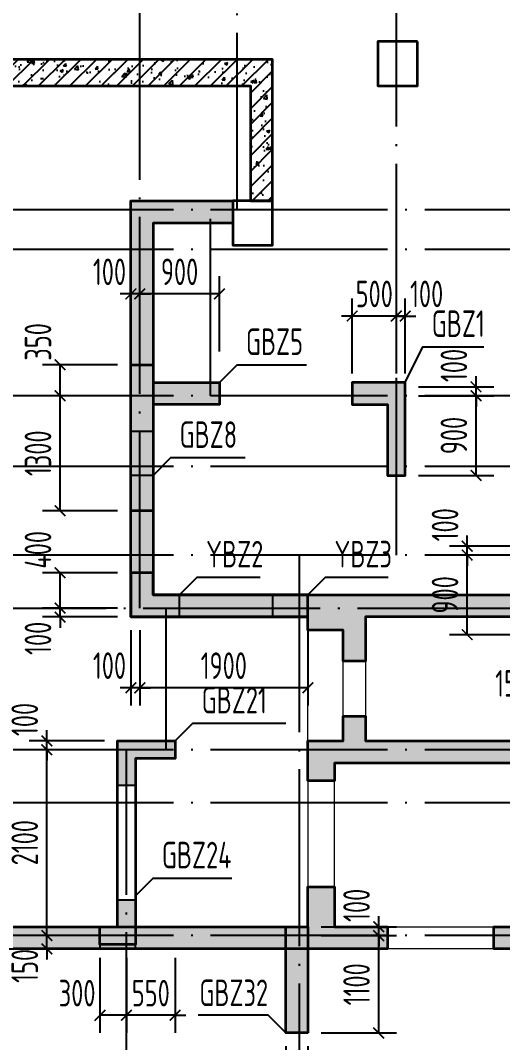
# Model space of a CAD drawing. Extents: x -655480 to 203344, y -294099 to 287156.
# Drawn here: x -296600 to -291152, y 207212 to 218760 of the extents above; entities that cross this region are included whole.
import ezdxf
from ezdxf.enums import TextEntityAlignment as Align

# ---------------------------------------------------------------- set-up
doc = ezdxf.new("R2010")
doc.units = 0
doc.header["$LTSCALE"] = 1000
doc.linetypes.add('DOTE', pattern=[2.42, 2, -0.2, 0.02, -0.2])
doc.layers.get('0').update_dxf_attribs({"linetype": 'CONTINUOUS'})
doc.layers.get('DEFPOINTS').update_dxf_attribs({"linetype": 'CONTINUOUS'})
for name, color, linetype in [('A-DOTE', 10, 'DOTE'), ('COLU_DE_TEXT', 7, 'CONTINUOUS'), ('LABEL', 1, 'CONTINUOUS'), ('S-Q墙填充', 252, 'CONTINUOUS'), ('S-Q墙实线', 6, 'CONTINUOUS'), ('S-Q墙标注', 3, 'CONTINUOUS'), ('S-X详图填充', 252, 'CONTINUOUS'), ('S-X详图实线', 4, 'CONTINUOUS'), ('S-Z柱编号', 6, 'CONTINUOUS')]:
    doc.layers.add(name, color=color, linetype=linetype)
doc.layers.add('WINDOW', color=144, linetype='CONTINUOUS', lineweight=15)
doc.layers.add('底图$0$砼柱', color=2, linetype='CONTINUOUS', lineweight=35)
doc.styles.add('TSSD_REIN', font='tssdeng.shx', dxfattribs={"width": 0.7, "height": 300, "bigfont": 'tssdchn.shx'})
doc.styles.add('结构文字', font='zstxt.shx', dxfattribs={"width": 0.7, "bigfont": 'zshz.shx'})
doc.dimstyles.new('STRUCK', dxfattribs={"dimtxt": 400, "dimasz": 121, "dimexe": 200, "dimexo": 150, "dimgap": 115, "dimtad": 1, "dimdec": 0, "dimdsep": 46, "dimtxsty": '结构文字', "dimblk": 'ARCHTICK', "dimcen": 400, "dimclrd": 3, "dimclre": 3, "dimclrt": 7, "dimadec": 0, "dimazin": 0, "dimtfac": 1, "dimtdec": 0, "dimtix": 1, "dimtmove": 2, "dimatfit": 3, "dimldrblk": '_DIMX', "dimfxl": 1, "dimtolj": 1, "dimtzin": 0, "dimarcsym": 0})
pattern_1 = [(45, (-1341087.48, 468040.79), (-88.388348, 88.388348), []), (50, (-1341087.48, 468040.8), (358.63009, -31.37607), [37.5, -412.5]), (355, (-1341087.5, 468040.8), (-69.37567, 376.09607), [30, -330]), (100.4514, (-1341057.6, 468038.17), (289.25469, 344.71977), [31.8701, -350.57106]), (46.1842, (-1341087.5, 468140.8), (533.62052, -82.7595), [56.25, -618.75]), (96.6356, (-1341043, 468133.9), (467.33135, 487.05894), [47.80514, -525.8565]), (351.1842, (-1341087.5, 468140.8), (467.33097, 487.0593), [45, -495]), (21, (-1341037.48, 468115.8), (298.45353, -201.309445), [37.5, -412.5]), (326, (-1341037.5, 468115.8), (121.65767, 362.57502), [30, -330]), (71.4514, (-1341012.6, 468099), (420.11131, 161.26525), [31.8701, -350.57106]), (37.5, (-1341087.48, 468040.79), (6.079928, 166.446927), [0, -326, 0, -335, 0, -331.25]), (7.5, (-1341087.48, 468040.79), (131.53477, 197.205856), [0, -191, 0, -318.5, 0, -126.25]), (327.5, (-1341198.98, 468040.79), (266.911218, -11.277436), [0, -125, 0, -390, 0, -517.5]), (317.5, (-1341248.98, 468040.79), (291.593085, 50.05249), [0, -162.5, 0, -259, 0, -367.5])]

# ---------------------------------------------------------------- blocks, each defined once
blk = doc.blocks.new('_ArchTick')
at = {"color": 0, "linetype": 'ByBlock', "const_width": 0.15}
blk.add_lwpolyline([(-0.5, -0.5), (0.5, 0.5)], dxfattribs=at)
blk = doc.blocks.new('*D624')
at = {"layer": 'DEFPOINTS', "color": 0, "transparency": 16777216}
for p in [(-291552, 212720), (-290752, 212720), (-290752, 211820)]:
    blk.add_point(p, dxfattribs=at)
at = {"layer": 'S-Q墙标注', "color": 3, "lineweight": -2, "transparency": 16777216}
for p, q in [((-290902, 212720), (-291752, 212720)), ((-291552, 211820), (-291552, 212720)), ((-290902, 211820), (-291752, 211820))]:
    blk.add_line(p, q, dxfattribs=at)
at = {"layer": 'S-Q墙标注', "color": 3, "lineweight": -2, "transparency": 16777216, "xscale": 121, "yscale": 121, "zscale": 121}
for p, rotation in [((-291552, 212720), 90), ((-291552, 211820), 270)]:
    blk.add_blockref('_ArchTick', p, dxfattribs=dict(at, rotation=rotation))
at = {"layer": 'S-Q墙标注', "color": 7, "transparency": 16777216, "insert": (-291802, 212270), "char_height": 300, "attachment_point": 5, "rotation": 90, "style": 'TSSD_REIN'}
blk.add_mtext('\\A1;900', dxfattribs=at)
blk = doc.blocks.new('_DIMX')
blk.add_line((-150, 0), (150, 0))
at = {"const_width": 50}
blk.add_lwpolyline([(-70, -70), (70, 70)], dxfattribs=at)
blk = doc.blocks.new('*D625')
at = {"layer": 'DEFPOINTS', "color": 0, "transparency": 16777216}
for p in [(-291552, 212820), (-290752, 212820), (-290752, 212720)]:
    blk.add_point(p, dxfattribs=at)
at = {"layer": 'S-Q墙标注', "color": 3, "lineweight": -2, "transparency": 16777216}
for p, q in [((-291552, 212820), (-291552, 212941)), ((-290902, 212820), (-291752, 212820)), ((-290902, 212720), (-291752, 212720)), ((-291552, 212720), (-291552, 212820)), ((-291552, 212720), (-291552, 212599))]:
    blk.add_line(p, q, dxfattribs=at)
at = {"layer": 'S-Q墙标注', "color": 3, "lineweight": -2, "transparency": 16777216, "xscale": 121, "yscale": 121, "zscale": 121}
for p, rotation in [((-291552, 212820), 270), ((-291552, 212720), 90)]:
    blk.add_blockref('_ArchTick', p, dxfattribs=dict(at, rotation=rotation))
at = {"layer": 'S-Q墙标注', "color": 7, "transparency": 16777216, "insert": (-291802, 213062), "char_height": 300, "attachment_point": 5, "rotation": 90, "style": 'TSSD_REIN'}
blk.add_mtext('\\A1;100', dxfattribs=at)
blk = doc.blocks.new('*D627')
at = {"layer": 'DEFPOINTS', "color": 0, "transparency": 16777216}
for p in [(-290802, 211820), (-290652, 211820), (-290802, 211020)]:
    blk.add_point(p, dxfattribs=at)
at = {"layer": 'S-Q墙标注', "color": 3, "lineweight": -2, "transparency": 16777216}
for p, q in [((-290802, 211670), (-290802, 210820)), ((-290652, 211670), (-290652, 210820)), ((-290802, 211020), (-290923, 211020)), ((-290652, 211020), (-290802, 211020)), ((-290652, 211020), (-290531, 211020))]:
    blk.add_line(p, q, dxfattribs=at)
at = {"layer": 'S-Q墙标注', "color": 3, "lineweight": -2, "transparency": 16777216, "xscale": 121, "yscale": 121, "zscale": 121}
blk.add_blockref('_ArchTick', (-290802, 211020), dxfattribs=at)
at = {"layer": 'S-Q墙标注', "color": 3, "lineweight": -2, "transparency": 16777216, "xscale": 121, "yscale": 121, "zscale": 121, "rotation": 180}
blk.add_blockref('_ArchTick', (-290652, 211020), dxfattribs=at)
at = {"layer": 'S-Q墙标注', "color": 7, "transparency": 16777216, "insert": (-291044, 211270), "char_height": 300, "attachment_point": 5, "style": 'TSSD_REIN'}
blk.add_mtext('\\A1;150', dxfattribs=at)
blk = doc.blocks.new('*D628')
at = {"layer": 'DEFPOINTS', "color": 0, "transparency": 16777216}
for p in [(-296152, 212120), (-295352, 212120), (-295352, 212020)]:
    blk.add_point(p, dxfattribs=at)
at = {"layer": 'S-Q墙标注', "color": 3, "lineweight": -2, "transparency": 16777216}
for p, q in [((-296152, 212120), (-296152, 212241)), ((-295502, 212120), (-296352, 212120)), ((-296152, 212020), (-296152, 212120)), ((-295502, 212020), (-296352, 212020)), ((-296152, 212020), (-296152, 211899))]:
    blk.add_line(p, q, dxfattribs=at)
at = {"layer": 'S-Q墙标注', "color": 3, "lineweight": -2, "transparency": 16777216, "xscale": 121, "yscale": 121, "zscale": 121}
for p, rotation in [((-296152, 212120), 270), ((-296152, 212020), 90)]:
    blk.add_blockref('_ArchTick', p, dxfattribs=dict(at, rotation=rotation))
at = {"layer": 'S-Q墙标注', "color": 7, "transparency": 16777216, "insert": (-296402, 211779), "char_height": 300, "attachment_point": 5, "rotation": 90, "style": 'TSSD_REIN'}
blk.add_mtext('\\A1;100', dxfattribs=at)
blk = doc.blocks.new('*D629')
at = {"layer": 'DEFPOINTS', "color": 0, "transparency": 16777216}
for p in [(-296152, 212520), (-295352, 212520), (-295352, 212120)]:
    blk.add_point(p, dxfattribs=at)
at = {"layer": 'S-Q墙标注', "color": 3, "lineweight": -2, "transparency": 16777216}
for p, q in [((-295502, 212520), (-296352, 212520)), ((-296152, 212120), (-296152, 212520)), ((-295502, 212120), (-296352, 212120))]:
    blk.add_line(p, q, dxfattribs=at)
at = {"layer": 'S-Q墙标注', "color": 3, "lineweight": -2, "transparency": 16777216, "xscale": 121, "yscale": 121, "zscale": 121}
for p, rotation in [((-296152, 212520), 90), ((-296152, 212120), 270)]:
    blk.add_blockref('_ArchTick', p, dxfattribs=dict(at, rotation=rotation))
at = {"layer": 'S-Q墙标注', "color": 7, "transparency": 16777216, "insert": (-296402, 212779), "char_height": 300, "attachment_point": 5, "rotation": 90, "style": 'TSSD_REIN'}
blk.add_mtext('\\A1;400', dxfattribs=at)
blk = doc.blocks.new('*D630')
at = {"layer": 'DEFPOINTS', "color": 0, "transparency": 16777216}
for p in [(-295252, 212020), (-293352, 212020), (-295252, 211220)]:
    blk.add_point(p, dxfattribs=at)
at = {"layer": 'S-Q墙标注', "color": 3, "lineweight": -2, "transparency": 16777216}
for p, q in [((-295252, 211870), (-295252, 211020)), ((-293352, 211870), (-293352, 211020)), ((-293352, 211220), (-295252, 211220))]:
    blk.add_line(p, q, dxfattribs=at)
at = {"layer": 'S-Q墙标注', "color": 3, "lineweight": -2, "transparency": 16777216, "xscale": 121, "yscale": 121, "zscale": 121, "rotation": 180}
blk.add_blockref('_ArchTick', (-295252, 211220), dxfattribs=at)
at = {"layer": 'S-Q墙标注', "color": 3, "lineweight": -2, "transparency": 16777216, "xscale": 121, "yscale": 121, "zscale": 121}
blk.add_blockref('_ArchTick', (-293352, 211220), dxfattribs=at)
at = {"layer": 'S-Q墙标注', "color": 7, "transparency": 16777216, "insert": (-294302, 211470), "char_height": 300, "attachment_point": 5, "style": 'TSSD_REIN'}
blk.add_mtext('\\A1;1900', dxfattribs=at)
blk = doc.blocks.new('*D631')
at = {"layer": 'DEFPOINTS', "color": 0, "transparency": 16777216}
for p in [(-295352, 212020), (-295252, 212020), (-295352, 211220)]:
    blk.add_point(p, dxfattribs=at)
at = {"layer": 'S-Q墙标注', "color": 3, "lineweight": -2, "transparency": 16777216}
for p, q in [((-295352, 211870), (-295352, 211020)), ((-295252, 211870), (-295252, 211020)), ((-295352, 211220), (-295473, 211220)), ((-295252, 211220), (-295352, 211220)), ((-295252, 211220), (-295131, 211220))]:
    blk.add_line(p, q, dxfattribs=at)
at = {"layer": 'S-Q墙标注', "color": 3, "lineweight": -2, "transparency": 16777216, "xscale": 121, "yscale": 121, "zscale": 121}
blk.add_blockref('_ArchTick', (-295352, 211220), dxfattribs=at)
at = {"layer": 'S-Q墙标注', "color": 3, "lineweight": -2, "transparency": 16777216, "xscale": 121, "yscale": 121, "zscale": 121, "rotation": 180}
blk.add_blockref('_ArchTick', (-295252, 211220), dxfattribs=at)
at = {"layer": 'S-Q墙标注', "color": 7, "transparency": 16777216, "insert": (-295594, 211470), "char_height": 300, "attachment_point": 5, "style": 'TSSD_REIN'}
blk.add_mtext('\\A1;100', dxfattribs=at)
blk = doc.blocks.new('*D632')
at = {"layer": 'DEFPOINTS', "color": 0, "transparency": 16777216}
for p in [(-292252, 214520), (-291452, 214520), (-292252, 213620)]:
    blk.add_point(p, dxfattribs=at)
at = {"layer": 'S-Q墙标注', "color": 3, "lineweight": -2, "transparency": 16777216}
for p, q in [((-292102, 214520), (-291252, 214520)), ((-291452, 213620), (-291452, 214520)), ((-292102, 213620), (-291252, 213620))]:
    blk.add_line(p, q, dxfattribs=at)
at = {"layer": 'S-Q墙标注', "color": 3, "lineweight": -2, "transparency": 16777216, "xscale": 121, "yscale": 121, "zscale": 121}
for p, rotation in [((-291452, 214520), 90), ((-291452, 213620), 270)]:
    blk.add_blockref('_ArchTick', p, dxfattribs=dict(at, rotation=rotation))
at = {"layer": 'S-Q墙标注', "color": 7, "transparency": 16777216, "insert": (-291702, 214070), "char_height": 300, "attachment_point": 5, "rotation": 90, "style": 'TSSD_REIN'}
blk.add_mtext('\\A1;900', dxfattribs=at)
blk = doc.blocks.new('*D633')
at = {"layer": 'DEFPOINTS', "color": 0, "transparency": 16777216}
for p in [(-292252, 214620), (-291452, 214620), (-292252, 214520)]:
    blk.add_point(p, dxfattribs=at)
at = {"layer": 'S-Q墙标注', "color": 3, "lineweight": -2, "transparency": 16777216}
for p, q in [((-291452, 214620), (-291452, 214741)), ((-292102, 214620), (-291252, 214620)), ((-291452, 214520), (-291452, 214620)), ((-292102, 214520), (-291252, 214520)), ((-291452, 214520), (-291452, 214399))]:
    blk.add_line(p, q, dxfattribs=at)
at = {"layer": 'S-Q墙标注', "color": 3, "lineweight": -2, "transparency": 16777216, "xscale": 121, "yscale": 121, "zscale": 121}
for p, rotation in [((-291452, 214620), 270), ((-291452, 214520), 90)]:
    blk.add_blockref('_ArchTick', p, dxfattribs=dict(at, rotation=rotation))
at = {"layer": 'S-Q墙标注', "color": 7, "transparency": 16777216, "insert": (-291702, 214862), "char_height": 300, "attachment_point": 5, "rotation": 90, "style": 'TSSD_REIN'}
blk.add_mtext('\\A1;100', dxfattribs=at)
blk = doc.blocks.new('*D634')
at = {"layer": 'DEFPOINTS', "color": 0, "transparency": 16777216}
for p in [(-292352, 215420), (-292352, 214620), (-292252, 214620)]:
    blk.add_point(p, dxfattribs=at)
at = {"layer": 'S-Q墙标注', "color": 3, "lineweight": -2, "transparency": 16777216}
for p, q in [((-292352, 214770), (-292352, 215620)), ((-292252, 214770), (-292252, 215620)), ((-292352, 215420), (-292473, 215420)), ((-292252, 215420), (-292352, 215420)), ((-292252, 215420), (-292131, 215420))]:
    blk.add_line(p, q, dxfattribs=at)
at = {"layer": 'S-Q墙标注', "color": 3, "lineweight": -2, "transparency": 16777216, "xscale": 121, "yscale": 121, "zscale": 121}
blk.add_blockref('_ArchTick', (-292352, 215420), dxfattribs=at)
at = {"layer": 'S-Q墙标注', "color": 3, "lineweight": -2, "transparency": 16777216, "xscale": 121, "yscale": 121, "zscale": 121, "rotation": 180}
blk.add_blockref('_ArchTick', (-292252, 215420), dxfattribs=at)
at = {"layer": 'S-Q墙标注', "color": 7, "transparency": 16777216, "insert": (-292010, 215670), "char_height": 300, "attachment_point": 5, "style": 'TSSD_REIN'}
blk.add_mtext('\\A1;100', dxfattribs=at)
blk = doc.blocks.new('*D635')
at = {"layer": 'DEFPOINTS', "color": 0, "transparency": 16777216}
for p in [(-292852, 215420), (-292852, 214620), (-292352, 214620)]:
    blk.add_point(p, dxfattribs=at)
at = {"layer": 'S-Q墙标注', "color": 3, "lineweight": -2, "transparency": 16777216}
for p, q in [((-292852, 214770), (-292852, 215620)), ((-292352, 214770), (-292352, 215620)), ((-292852, 215420), (-292973, 215420)), ((-292352, 215420), (-292852, 215420)), ((-292352, 215420), (-292231, 215420))]:
    blk.add_line(p, q, dxfattribs=at)
at = {"layer": 'S-Q墙标注', "color": 3, "lineweight": -2, "transparency": 16777216, "xscale": 121, "yscale": 121, "zscale": 121}
blk.add_blockref('_ArchTick', (-292852, 215420), dxfattribs=at)
at = {"layer": 'S-Q墙标注', "color": 3, "lineweight": -2, "transparency": 16777216, "xscale": 121, "yscale": 121, "zscale": 121, "rotation": 180}
blk.add_blockref('_ArchTick', (-292352, 215420), dxfattribs=at)
at = {"layer": 'S-Q墙标注', "color": 7, "transparency": 16777216, "insert": (-292602, 215670), "char_height": 300, "attachment_point": 5, "style": 'TSSD_REIN'}
blk.add_mtext('\\A1;500', dxfattribs=at)
blk = doc.blocks.new('*D636')
at = {"layer": 'DEFPOINTS', "color": 0, "transparency": 16777216}
for p in [(-295402, 208320), (-294852, 208320), (-295402, 207520)]:
    blk.add_point(p, dxfattribs=at)
at = {"layer": 'S-Q墙标注', "color": 3, "lineweight": -2, "transparency": 16777216}
for p, q in [((-295402, 208170), (-295402, 207320)), ((-294852, 208170), (-294852, 207320)), ((-295402, 207520), (-295523, 207520)), ((-294852, 207520), (-295402, 207520)), ((-294852, 207520), (-294731, 207520))]:
    blk.add_line(p, q, dxfattribs=at)
at = {"layer": 'S-Q墙标注', "color": 3, "lineweight": -2, "transparency": 16777216, "xscale": 121, "yscale": 121, "zscale": 121}
blk.add_blockref('_ArchTick', (-295402, 207520), dxfattribs=at)
at = {"layer": 'S-Q墙标注', "color": 3, "lineweight": -2, "transparency": 16777216, "xscale": 121, "yscale": 121, "zscale": 121, "rotation": 180}
blk.add_blockref('_ArchTick', (-294852, 207520), dxfattribs=at)
at = {"layer": 'S-Q墙标注', "color": 7, "transparency": 16777216, "insert": (-295127, 207770), "char_height": 300, "attachment_point": 5, "style": 'TSSD_REIN'}
blk.add_mtext('\\A1;550', dxfattribs=at)
blk = doc.blocks.new('*D637')
at = {"layer": 'DEFPOINTS', "color": 0, "transparency": 16777216}
for p in [(-295702, 208320), (-295402, 208320), (-295702, 207520)]:
    blk.add_point(p, dxfattribs=at)
at = {"layer": 'S-Q墙标注', "color": 3, "lineweight": -2, "transparency": 16777216}
for p, q in [((-295702, 208170), (-295702, 207320)), ((-295402, 208170), (-295402, 207320)), ((-295402, 207520), (-295702, 207520))]:
    blk.add_line(p, q, dxfattribs=at)
at = {"layer": 'S-Q墙标注', "color": 3, "lineweight": -2, "transparency": 16777216, "xscale": 121, "yscale": 121, "zscale": 121, "rotation": 180}
blk.add_blockref('_ArchTick', (-295702, 207520), dxfattribs=at)
at = {"layer": 'S-Q墙标注', "color": 3, "lineweight": -2, "transparency": 16777216, "xscale": 121, "yscale": 121, "zscale": 121}
blk.add_blockref('_ArchTick', (-295402, 207520), dxfattribs=at)
at = {"layer": 'S-Q墙标注', "color": 7, "transparency": 16777216, "insert": (-295960, 207770), "char_height": 300, "attachment_point": 5, "style": 'TSSD_REIN'}
blk.add_mtext('\\A1;300', dxfattribs=at)
blk = doc.blocks.new('*D638')
at = {"layer": 'DEFPOINTS', "color": 0, "transparency": 16777216}
for p in [(-296152, 214520), (-295352, 214520), (-295352, 213220)]:
    blk.add_point(p, dxfattribs=at)
at = {"layer": 'S-Q墙标注', "color": 3, "lineweight": -2, "transparency": 16777216}
for p, q in [((-295502, 214520), (-296352, 214520)), ((-296152, 213220), (-296152, 214520)), ((-295502, 213220), (-296352, 213220))]:
    blk.add_line(p, q, dxfattribs=at)
at = {"layer": 'S-Q墙标注', "color": 3, "lineweight": -2, "transparency": 16777216, "xscale": 121, "yscale": 121, "zscale": 121}
for p, rotation in [((-296152, 214520), 90), ((-296152, 213220), 270)]:
    blk.add_blockref('_ArchTick', p, dxfattribs=dict(at, rotation=rotation))
at = {"layer": 'S-Q墙标注', "color": 7, "transparency": 16777216, "insert": (-296402, 213870), "char_height": 300, "attachment_point": 5, "rotation": 90, "style": 'TSSD_REIN'}
blk.add_mtext('\\A1;1300', dxfattribs=at)
blk = doc.blocks.new('*D639')
at = {"layer": 'DEFPOINTS', "color": 0, "transparency": 16777216}
for p in [(-296152, 214870), (-295352, 214870), (-295352, 214520)]:
    blk.add_point(p, dxfattribs=at)
at = {"layer": 'S-Q墙标注', "color": 3, "lineweight": -2, "transparency": 16777216}
for p, q in [((-295502, 214870), (-296352, 214870)), ((-296152, 214520), (-296152, 214870)), ((-295502, 214520), (-296352, 214520))]:
    blk.add_line(p, q, dxfattribs=at)
at = {"layer": 'S-Q墙标注', "color": 3, "lineweight": -2, "transparency": 16777216, "xscale": 121, "yscale": 121, "zscale": 121}
for p, rotation in [((-296152, 214870), 90), ((-296152, 214520), 270)]:
    blk.add_blockref('_ArchTick', p, dxfattribs=dict(at, rotation=rotation))
at = {"layer": 'S-Q墙标注', "color": 7, "transparency": 16777216, "insert": (-296402, 215128), "char_height": 300, "attachment_point": 5, "rotation": 90, "style": 'TSSD_REIN'}
blk.add_mtext('\\A1;350', dxfattribs=at)
blk = doc.blocks.new('*D640')
at = {"layer": 'DEFPOINTS', "color": 0, "transparency": 16777216}
for p in [(-295252, 215670), (-295252, 214870), (-294352, 214870)]:
    blk.add_point(p, dxfattribs=at)
at = {"layer": 'S-Q墙标注', "color": 3, "lineweight": -2, "transparency": 16777216}
for p, q in [((-295252, 215020), (-295252, 215870)), ((-294352, 215020), (-294352, 215870)), ((-294352, 215670), (-295252, 215670))]:
    blk.add_line(p, q, dxfattribs=at)
at = {"layer": 'S-Q墙标注', "color": 3, "lineweight": -2, "transparency": 16777216, "xscale": 121, "yscale": 121, "zscale": 121, "rotation": 180}
blk.add_blockref('_ArchTick', (-295252, 215670), dxfattribs=at)
at = {"layer": 'S-Q墙标注', "color": 3, "lineweight": -2, "transparency": 16777216, "xscale": 121, "yscale": 121, "zscale": 121}
blk.add_blockref('_ArchTick', (-294352, 215670), dxfattribs=at)
at = {"layer": 'S-Q墙标注', "color": 7, "transparency": 16777216, "insert": (-294802, 215920), "char_height": 300, "attachment_point": 5, "style": 'TSSD_REIN'}
blk.add_mtext('\\A1;900', dxfattribs=at)
blk = doc.blocks.new('*D641')
at = {"layer": 'DEFPOINTS', "color": 0, "transparency": 16777216}
for p in [(-295352, 215670), (-295352, 214870), (-295252, 214870)]:
    blk.add_point(p, dxfattribs=at)
at = {"layer": 'S-Q墙标注', "color": 3, "lineweight": -2, "transparency": 16777216}
for p, q in [((-295352, 215020), (-295352, 215870)), ((-295252, 215020), (-295252, 215870)), ((-295352, 215670), (-295473, 215670)), ((-295252, 215670), (-295352, 215670)), ((-295252, 215670), (-295131, 215670))]:
    blk.add_line(p, q, dxfattribs=at)
at = {"layer": 'S-Q墙标注', "color": 3, "lineweight": -2, "transparency": 16777216, "xscale": 121, "yscale": 121, "zscale": 121}
blk.add_blockref('_ArchTick', (-295352, 215670), dxfattribs=at)
at = {"layer": 'S-Q墙标注', "color": 3, "lineweight": -2, "transparency": 16777216, "xscale": 121, "yscale": 121, "zscale": 121, "rotation": 180}
blk.add_blockref('_ArchTick', (-295252, 215670), dxfattribs=at)
at = {"layer": 'S-Q墙标注', "color": 7, "transparency": 16777216, "insert": (-295594, 215920), "char_height": 300, "attachment_point": 5, "style": 'TSSD_REIN'}
blk.add_mtext('\\A1;100', dxfattribs=at)
blk = doc.blocks.new('*D572')
at = {"layer": 'DEFPOINTS', "color": 0, "transparency": 16777216}
for p in [(-293352, 208420), (-292552, 208420), (-293352, 207320)]:
    blk.add_point(p, dxfattribs=at)
at = {"layer": 'S-Q墙标注', "color": 3, "lineweight": -2, "transparency": 16777216}
for p, q in [((-293202, 208420), (-292352, 208420)), ((-292552, 207320), (-292552, 208420)), ((-293202, 207320), (-292352, 207320))]:
    blk.add_line(p, q, dxfattribs=at)
at = {"layer": 'S-Q墙标注', "color": 3, "lineweight": -2, "transparency": 16777216, "xscale": 121, "yscale": 121, "zscale": 121}
for p, rotation in [((-292552, 208420), 90), ((-292552, 207320), 270)]:
    blk.add_blockref('_ArchTick', p, dxfattribs=dict(at, rotation=rotation))
at = {"layer": 'S-Q墙标注', "color": 7, "transparency": 16777216, "insert": (-292802, 207870), "char_height": 300, "attachment_point": 5, "rotation": 90, "style": 'TSSD_REIN'}
blk.add_mtext('\\A1;1100', dxfattribs=at)
blk = doc.blocks.new('*D573')
at = {"layer": 'DEFPOINTS', "color": 0, "transparency": 16777216}
for p in [(-293352, 208520), (-292552, 208520), (-293352, 208420)]:
    blk.add_point(p, dxfattribs=at)
at = {"layer": 'S-Q墙标注', "color": 3, "lineweight": -2, "transparency": 16777216}
for p, q in [((-292552, 208520), (-292552, 208641)), ((-293202, 208520), (-292352, 208520)), ((-292552, 208420), (-292552, 208520)), ((-293202, 208420), (-292352, 208420)), ((-292552, 208420), (-292552, 208299))]:
    blk.add_line(p, q, dxfattribs=at)
at = {"layer": 'S-Q墙标注', "color": 3, "lineweight": -2, "transparency": 16777216, "xscale": 121, "yscale": 121, "zscale": 121}
for p, rotation in [((-292552, 208520), 270), ((-292552, 208420), 90)]:
    blk.add_blockref('_ArchTick', p, dxfattribs=dict(at, rotation=rotation))
at = {"layer": 'S-Q墙标注', "color": 7, "transparency": 16777216, "insert": (-292802, 208762), "char_height": 300, "attachment_point": 5, "rotation": 90, "style": 'TSSD_REIN'}
blk.add_mtext('\\A1;100', dxfattribs=at)
blk = doc.blocks.new('*D574')
at = {"layer": 'DEFPOINTS', "color": 0, "transparency": 16777216}
for p in [(-293452, 207320), (-293352, 207320), (-293452, 206520)]:
    blk.add_point(p, dxfattribs=at)
at = {"layer": 'S-Q墙标注', "color": 3, "lineweight": -2, "transparency": 16777216}
for p, q in [((-293452, 207170), (-293452, 206320)), ((-293352, 207170), (-293352, 206320)), ((-293452, 206520), (-293573, 206520)), ((-293352, 206520), (-293452, 206520)), ((-293352, 206520), (-293231, 206520))]:
    blk.add_line(p, q, dxfattribs=at)
at = {"layer": 'S-Q墙标注', "color": 3, "lineweight": -2, "transparency": 16777216, "xscale": 121, "yscale": 121, "zscale": 121}
blk.add_blockref('_ArchTick', (-293452, 206520), dxfattribs=at)
at = {"layer": 'S-Q墙标注', "color": 3, "lineweight": -2, "transparency": 16777216, "xscale": 121, "yscale": 121, "zscale": 121, "rotation": 180}
blk.add_blockref('_ArchTick', (-293352, 206520), dxfattribs=at)
at = {"layer": 'S-Q墙标注', "color": 7, "transparency": 16777216, "insert": (-293110, 206770), "char_height": 300, "attachment_point": 5, "style": 'TSSD_REIN'}
blk.add_mtext('\\A1;100', dxfattribs=at)
blk = doc.blocks.new('*D575')
at = {"layer": 'DEFPOINTS', "color": 0, "transparency": 16777216}
for p in [(-293602, 207320), (-293452, 207320), (-293602, 206520)]:
    blk.add_point(p, dxfattribs=at)
at = {"layer": 'S-Q墙标注', "color": 3, "lineweight": -2, "transparency": 16777216}
for p, q in [((-293602, 207170), (-293602, 206320)), ((-293452, 207170), (-293452, 206320)), ((-293602, 206520), (-293723, 206520)), ((-293452, 206520), (-293602, 206520)), ((-293452, 206520), (-293331, 206520))]:
    blk.add_line(p, q, dxfattribs=at)
at = {"layer": 'S-Q墙标注', "color": 3, "lineweight": -2, "transparency": 16777216, "xscale": 121, "yscale": 121, "zscale": 121}
blk.add_blockref('_ArchTick', (-293602, 206520), dxfattribs=at)
at = {"layer": 'S-Q墙标注', "color": 3, "lineweight": -2, "transparency": 16777216, "xscale": 121, "yscale": 121, "zscale": 121, "rotation": 180}
blk.add_blockref('_ArchTick', (-293452, 206520), dxfattribs=at)
at = {"layer": 'S-Q墙标注', "color": 7, "transparency": 16777216, "insert": (-293844, 206770), "char_height": 300, "attachment_point": 5, "style": 'TSSD_REIN'}
blk.add_mtext('\\A1;150', dxfattribs=at)
blk = doc.blocks.new('*D583')
at = {"layer": 'DEFPOINTS', "color": 0, "transparency": 16777216}
for p in [(-296302, 208420), (-295502, 208420), (-295502, 208270)]:
    blk.add_point(p, dxfattribs=at)
at = {"layer": 'S-Q墙标注', "color": 3, "lineweight": -2, "transparency": 16777216}
for p, q in [((-296302, 208420), (-296302, 208541)), ((-295652, 208420), (-296502, 208420)), ((-296302, 208270), (-296302, 208420)), ((-295652, 208270), (-296502, 208270)), ((-296302, 208270), (-296302, 208149))]:
    blk.add_line(p, q, dxfattribs=at)
at = {"layer": 'S-Q墙标注', "color": 3, "lineweight": -2, "transparency": 16777216, "xscale": 121, "yscale": 121, "zscale": 121}
for p, rotation in [((-296302, 208420), 270), ((-296302, 208270), 90)]:
    blk.add_blockref('_ArchTick', p, dxfattribs=dict(at, rotation=rotation))
at = {"layer": 'S-Q墙标注', "color": 7, "transparency": 16777216, "insert": (-296552, 208078), "char_height": 300, "attachment_point": 5, "rotation": 90, "style": 'TSSD_REIN'}
blk.add_mtext('\\A1;150', dxfattribs=at)
blk = doc.blocks.new('*D584')
at = {"layer": 'DEFPOINTS', "color": 0, "transparency": 16777216}
for p in [(-296302, 210520), (-295502, 210520), (-295502, 208420)]:
    blk.add_point(p, dxfattribs=at)
at = {"layer": 'S-Q墙标注', "color": 3, "lineweight": -2, "transparency": 16777216}
for p, q in [((-295652, 210520), (-296502, 210520)), ((-296302, 208420), (-296302, 210520)), ((-295652, 208420), (-296502, 208420))]:
    blk.add_line(p, q, dxfattribs=at)
at = {"layer": 'S-Q墙标注', "color": 3, "lineweight": -2, "transparency": 16777216, "xscale": 121, "yscale": 121, "zscale": 121}
for p, rotation in [((-296302, 210520), 90), ((-296302, 208420), 270)]:
    blk.add_blockref('_ArchTick', p, dxfattribs=dict(at, rotation=rotation))
at = {"layer": 'S-Q墙标注', "color": 7, "transparency": 16777216, "insert": (-296552, 209470), "char_height": 300, "attachment_point": 5, "rotation": 90, "style": 'TSSD_REIN'}
blk.add_mtext('\\A1;2100', dxfattribs=at)
blk = doc.blocks.new('*D585')
at = {"layer": 'DEFPOINTS', "color": 0, "transparency": 16777216}
for p in [(-296302, 210620), (-295502, 210620), (-295502, 210520)]:
    blk.add_point(p, dxfattribs=at)
at = {"layer": 'S-Q墙标注', "color": 3, "lineweight": -2, "transparency": 16777216}
for p, q in [((-296302, 210620), (-296302, 210741)), ((-295652, 210620), (-296502, 210620)), ((-296302, 210520), (-296302, 210620)), ((-295652, 210520), (-296502, 210520)), ((-296302, 210520), (-296302, 210399))]:
    blk.add_line(p, q, dxfattribs=at)
at = {"layer": 'S-Q墙标注', "color": 3, "lineweight": -2, "transparency": 16777216, "xscale": 121, "yscale": 121, "zscale": 121}
for p, rotation in [((-296302, 210620), 270), ((-296302, 210520), 90)]:
    blk.add_blockref('_ArchTick', p, dxfattribs=dict(at, rotation=rotation))
at = {"layer": 'S-Q墙标注', "color": 7, "transparency": 16777216, "insert": (-296552, 210862), "char_height": 300, "attachment_point": 5, "rotation": 90, "style": 'TSSD_REIN'}
blk.add_mtext('\\A1;100', dxfattribs=at)
blk = doc.blocks.new('20210827.04200827')
at = {"layer": 'A-DOTE'}
for p, q in [((20500, 14100.3), (20500, 23100)), ((21600, 18600), (21600, 23100)), ((23400, 14700), (23400, 23100)), ((59600, 18600), (3600, 18600)), ((21300, 16500), (21300, 18600)), ((59600, 18150), (3600, 18150)), ((59600, 16500), (3600, 16500)), ((59600, 15700), (3600, 15700)), ((59600, 14700), (3600, 14700)), ((22299.8, 14700), (22300, 3600)), ((3600, 14100.3), (59600, 14100.3)), ((20800, 12500), (20800, 14100)), ((59600, 12500), (3600, 12500)), ((20350, 3600), (20350, 12500)), ((59600, 11900), (3600, 11900)), ((59600, 10400), (3600, 10400))]:
    blk.add_line(p, q, dxfattribs=at)

msp = doc.modelspace()

# ---------------------------------------------------------------- hatches: boundary and pattern name
at = {"layer": 'S-Q墙填充', "linetype": 'ByBlock'}
h = msp.add_hatch(dxfattribs=at)
h.set_pattern_fill('钢筋混凝土', color=252, scale=50)
h.set_pattern_definition(pattern_1)
h.paths.add_polyline_path([(-293751.97, 216720.2), (-293751.97, 218320.2), (-297562.35, 218320.2), (-297562.35, 218020.2), (-294001.97, 218020.2), (-294001.97, 216720.2)])
h = msp.add_hatch(dxfattribs=at)
h.set_pattern_fill('钢筋混凝土', color=252, scale=50)
h.set_pattern_definition(pattern_1)
h.paths.add_polyline_path([(-290801.97, 210370.2), (-293051.97, 210370.2), (-293051.97, 210170.2), (-293351.97, 210170.2), (-293351.97, 210620.2), (-292951.97, 210620.2), (-292951.97, 210900.2), (-292701.97, 210900.2), (-292701.97, 210620.2), (-290801.97, 210620.2), (-290801.97, 212020.2), (-292701.97, 212020.2), (-292701.97, 211520.2), (-292951.97, 211520.2), (-292951.97, 211870.2), (-293351.97, 211870.2), (-293351.97, 212020.2), (-295351.97, 212020.2), (-295351.97, 216720.2), (-294201.97, 216720.2), (-294201.97, 216470.2), (-295101.97, 216470.2), (-295101.97, 212270.2), (-290801.97, 212270.2), (-290801.97, 213770.2), (-284051.97, 213770.2), (-284051.97, 208270.2), (-291251.97, 208270.2), (-291251.97, 208520.2), (-290801.97, 208520.2), (-290801.97, 208970.2), (-290551.97, 208970.2), (-290551.97, 208520.2), (-284301.97, 208520.2), (-284301.97, 213520.2), (-290551.97, 213520.2), (-290551.97, 209970.2), (-290801.97, 209970.2)])
h = msp.add_hatch(dxfattribs=at)
h.set_pattern_fill('钢筋混凝土', color=252, scale=50)
h.set_pattern_definition(pattern_1)
h.paths.add_polyline_path([(-302551.97, 213620.2), (-302551.97, 212120.2), (-302551.97, 209220.2), (-297801.97, 209220.2), (-297801.97, 208520.2), (-293351.97, 208520.2), (-293351.97, 208970.2), (-293051.97, 208970.2), (-293051.97, 208520.2), (-292451.97, 208520.2), (-292451.97, 208270.2), (-298051.97, 208270.2), (-298051.97, 208970.2), (-302801.97, 208970.2), (-302801.97, 213620.2)])
at = {"layer": 'S-X详图填充'}
h = msp.add_hatch(color=256, dxfattribs=at)
h.dxf.hatch_style = 1
h.paths.add_polyline_path([(-295351.98, 214120.2), (-295101.98, 214120.2), (-295101.98, 214420.2), (-294351.97, 214420.2), (-294351.97, 214670.2), (-295101.98, 214670.2), (-295101.98, 214870.2), (-295351.98, 214870.2)])
h = msp.add_hatch(color=256, dxfattribs=at)
h.dxf.hatch_style = 1
h.paths.add_polyline_path([(-292851.9, 214670.2), (-292851.9, 214420.2), (-292451.98, 214420.2), (-292451.98, 213620.2), (-292251.98, 213620.2), (-292251.98, 214670.2)])
h = msp.add_hatch(color=256, dxfattribs=at)
h.dxf.hatch_style = 1
h.paths.add_polyline_path([(-295101.98, 213620.2), (-295351.98, 213620.2), (-295351.98, 213220.2), (-295101.98, 213220.2)])
h = msp.add_hatch(color=256, dxfattribs=at)
h.dxf.hatch_style = 1
h.paths.add_polyline_path([(-294801.98, 212020.47), (-294801.98, 212270.2), (-295101.98, 212270.2), (-295101.98, 212520.48), (-295351.98, 212520.48), (-295351.98, 212020.47)])
h = msp.add_hatch(color=256, dxfattribs=at)
h.dxf.hatch_style = 1
h.paths.add_polyline_path([(-293751.98, 212270.2), (-293751.98, 212020.47), (-293351.98, 212020.47), (-293351.98, 212270.2)])
h = msp.add_hatch(color=256, dxfattribs=at)
h.dxf.hatch_style = 1
h.paths.add_polyline_path([(-295501.98, 210120.2), (-295301.98, 210120.2), (-295301.98, 210420.2), (-294852.11, 210420.2), (-294852.11, 210620.2), (-295501.98, 210620.2)])
h = msp.add_hatch(color=256, dxfattribs=at)
h.dxf.hatch_style = 1
h.paths.add_polyline_path([(-295301.98, 208820.2), (-295501.98, 208820.2), (-295501.98, 208520.2), (-295701.98, 208520.2), (-295701.98, 208270.2), (-295301.98, 208270.2)])
h = msp.add_hatch(color=256, dxfattribs=at)
h.dxf.hatch_style = 1
h.paths.add_polyline_path([(-293601.97, 207320.19), (-293351.88, 207320.2), (-293351.97, 208520.2), (-293601.97, 208520.2)])

# ---------------------------------------------------------------- linework, layer by layer
at = {"layer": 'LABEL'}
for points in [[(-292251.98, 214670.2), (-292051.98, 215073.93), (-291364.57, 215073.93)], [(-294351.97, 214670.2), (-294151.97, 214870.2), (-293369.23, 214870.2)], [(-295101.98, 213620.2), (-294901.98, 213820.2), (-294061.98, 213820.2)], [(-294801.98, 212270.2), (-294601.98, 212470.2), (-293890.78, 212470.2)], [(-293351.98, 212270.2), (-293151.98, 212470.2), (-292443.34, 212470.2)], [(-294852.11, 210620.2), (-294652.11, 210820.2), (-293602.11, 210820.2)], [(-295301.98, 208870.2), (-295101.98, 209070.2), (-294212.82, 209070.2)]]:
    msp.add_lwpolyline(points, dxfattribs=at)
at = {"layer": 'S-Q墙实线', "lineweight": 35}
for points in [[(-293751.97, 216720.2), (-293751.97, 218320.2), (-297562.35, 218320.2), (-297562.35, 218020.2), (-294001.97, 218020.2), (-294001.97, 216720.2)], [(-295101.97, 213220.2), (-295351.97, 213220.2), (-295351.97, 214870.2), (-295101.97, 214870.2), (-295101.97, 214670.2), (-294351.97, 214670.2), (-294351.97, 214420.2), (-295101.97, 214420.2)], [(-292251.97, 214670.2), (-292851.97, 214670.2), (-292851.97, 214420.2), (-292451.97, 214420.2), (-292451.97, 213620.2), (-292251.97, 213620.2)], [(-295351.97, 212520.2), (-295351.97, 212020.2), (-293351.97, 212020.2), (-293351.97, 212270.2), (-295101.97, 212270.2), (-295101.97, 212520.2)], [(-294851.97, 210620.2), (-294851.97, 210420.2), (-295301.97, 210420.2), (-295301.97, 208320.2), (-295701.97, 208320.2), (-295701.97, 208520.2), (-295501.97, 208520.2), (-295501.97, 210620.2)], [(-293351.97, 207320.2), (-293601.97, 207320.19), (-293601.97, 208520.2), (-293351.97, 208520.2)]]:
    msp.add_lwpolyline(points, close=True, dxfattribs=at)
for points in [[(-290801.97, 212020.2), (-292701.97, 212020.2), (-292701.97, 211520.2), (-292951.97, 211520.2), (-292951.97, 211870.2), (-293351.97, 211870.2), (-293351.97, 212020.2), (-295351.97, 212020.2), (-295351.97, 216720.2), (-294201.97, 216720.2), (-294201.97, 216470.2), (-295101.97, 216470.2), (-295101.97, 212270.2), (-290801.97, 212270.2)], [(-302551.97, 213620.2), (-302551.97, 212120.2), (-302551.97, 209220.2), (-297801.97, 209220.2), (-297801.97, 208520.2), (-293351.97, 208520.2), (-293351.97, 208970.2), (-293051.97, 208970.2), (-293051.97, 208520.2), (-292451.97, 208520.2), (-292451.97, 208270.2), (-298051.97, 208270.2), (-298051.97, 208970.2), (-302801.97, 208970.2), (-302801.97, 213620.2), (-302551.97, 213620.2)], [(-290801.97, 210370.2), (-293051.97, 210370.2), (-293051.97, 210170.2), (-293351.97, 210170.2), (-293351.97, 210620.2), (-292951.97, 210620.2), (-292951.97, 210900.2), (-292701.97, 210900.2), (-292701.97, 210620.2), (-290801.97, 210620.2)], [(-284051.97, 208270.2), (-291251.97, 208270.2), (-291251.97, 208520.2), (-290801.97, 208520.2)]]:
    msp.add_lwpolyline(points, dxfattribs=at)
at = {"layer": 'S-Q墙实线'}
msp.add_lwpolyline([(-293351.97, 207320.2), (-293351.97, 208520.2), (-293601.97, 208520.2), (-293601.97, 207320.2)], close=True, dxfattribs=at)
at = {"layer": 'S-X详图实线'}
for points in [[(-295351.98, 214120.2), (-295101.98, 214120.2), (-295101.98, 214420.2), (-294351.97, 214420.2), (-294351.97, 214670.2), (-295101.98, 214670.2), (-295101.98, 214870.2), (-295351.98, 214870.2), (-295351.98, 214120.2)], [(-292851.9, 214670.2), (-292851.9, 214420.2), (-292451.98, 214420.2), (-292451.98, 213620.2), (-292251.98, 213620.2), (-292251.98, 214670.2), (-292851.9, 214670.2)], [(-295101.98, 213620.2), (-295351.98, 213620.2), (-295351.98, 213220.2), (-295101.98, 213220.2), (-295101.98, 213620.2)], [(-294801.98, 212020.47), (-294801.98, 212270.2), (-295101.98, 212270.2), (-295101.98, 212520.48), (-295351.98, 212520.48), (-295351.98, 212020.47), (-294801.98, 212020.47)], [(-293751.98, 212270.2), (-293751.98, 212020.47), (-293351.98, 212020.47), (-293351.98, 212270.2), (-293751.98, 212270.2)], [(-295501.98, 210120.2), (-295301.98, 210120.2), (-295301.98, 210420.2), (-294852.11, 210420.2), (-294852.11, 210620.2), (-295501.98, 210620.2), (-295501.98, 210120.2)], [(-295301.98, 208820.2), (-295501.98, 208820.2), (-295501.98, 208520.2), (-295701.98, 208520.2), (-295701.98, 208270.2), (-295301.98, 208270.2), (-295301.98, 208820.2)], [(-293601.97, 207320.19), (-293351.88, 207320.2), (-293351.97, 208520.2), (-293601.97, 208520.2), (-293601.97, 208120)]]:
    msp.add_lwpolyline(points, close=True, dxfattribs=at)
at = {"layer": 'S-Z柱编号', "color": 7}
msp.add_lwpolyline([(-293601.97, 207320.2), (-293801.97, 207520.2), (-294591.45, 207520.2)], dxfattribs=at)
at = {"layer": 'WINDOW', "linetype": 'ByBlock'}
msp.add_line((-293351.97, 210620.2), (-293351.97, 211870.2), dxfattribs=at)
for points in [[(-292951.97, 211520.2), (-292701.97, 211520.2), (-292701.97, 210900.2), (-292951.97, 210900.2)], [(-293051.97, 210170.2), (-293351.97, 210170.2), (-293351.97, 208970.2), (-293051.97, 208970.2)], [(-292451.97, 208520.2), (-291251.97, 208520.2), (-291251.97, 208270.2), (-292451.97, 208270.2)]]:
    msp.add_lwpolyline(points, close=True, dxfattribs=at)
at = {"layer": '底图$0$砼柱', "color": 3, "lineweight": 35}
for points in [[(-292112.35, 218520.2), (-292562.35, 218520.2), (-292562.35, 218020.2), (-292112.35, 218020.2)], [(-293751.97, 216720.2), (-294201.97, 216720.2), (-294201.97, 216220.2), (-293751.97, 216220.2)]]:
    msp.add_lwpolyline(points, close=True, dxfattribs=at)

# ---------------------------------------------------------------- block references
at = {"layer": 'A-DOTE', "color": 2}
msp.add_blockref('20210827.04200827', (-315751.97, 198020.16), dxfattribs=at)

# ---------------------------------------------------------------- texts
at = {"layer": 'COLU_DE_TEXT', "style": 'TSSD_REIN', "width": 0.7}
for s, p in [('GBZ1', (-291951.98, 215093.93)), ('GBZ5', (-294051.97, 214890.2)), ('GBZ8', (-294801.98, 213840.2)), ('YBZ2', (-294501.98, 212490.2)), ('YBZ3', (-293051.98, 212490.2)), ('GBZ21', (-294552.11, 210840.2)), ('GBZ24', (-295001.98, 209090.2))]:
    msp.add_text(s, height=300, dxfattribs=at).set_placement(p, align=Align.BOTTOM_LEFT)
at = {"layer": 'S-Z柱编号', "color": 7, "style": 'TSSD_REIN', "width": 0.7}
msp.add_text('GBZ32', height=300, dxfattribs=at).set_placement((-294578.46, 207533.9), align=Align.BOTTOM_LEFT)

# ---------------------------------------------------------------- dimensions: what is measured, and where the dimension line sits
at = {"layer": 'S-Q墙标注'}
for base, p1, p2, angle, picture, middle in [((-295351.99, 215670.2), (-295251.98, 214870.2), (-295351.99, 214870.2), 180, '*D641', (-295593.92, 215920.2)), ((-292351.99, 215420.2), (-292251.99, 214620.2), (-292351.99, 214620.2), 180, '*D634', (-292010.07, 215670.2)), ((-296151.99, 214870.2), (-295351.99, 214520.2), (-295351.99, 214870.2), 90, '*D639', (-296401.99, 215128.28)), ((-291451.99, 214620.2), (-292251.99, 214520.2), (-292251.99, 214620.2), 90, '*D633', (-291701.99, 214862.13)), ((-291552, 212820.2), (-290752, 212720.2), (-290752, 212820.2), 90, '*D625', (-291802, 213062.13)), ((-296151.99, 212520.47), (-295351.99, 212120.47), (-295351.99, 212520.47), 90, '*D629', (-296401.99, 212778.55)), ((-296151.99, 212120.47), (-295351.99, 212020.47), (-295351.99, 212120.47), 90, '*D628', (-296401.99, 211778.55)), ((-295351.99, 211220.47), (-295251.99, 212020.47), (-295351.99, 212020.47), 180, '*D631', (-295593.92, 211470.47)), ((-290801.97, 211020.2), (-290651.99, 211820.2), (-290801.97, 211820.2), 180, '*D627', (-291043.89, 211270.2)), ((-296301.99, 210620.2), (-295501.99, 210520.2), (-295501.99, 210620.2), 90, '*D585', (-296551.99, 210862.13)), ((-292551.99, 208520.18), (-293351.99, 208420.18), (-293351.99, 208520.18), 90, '*D573', (-292801.99, 208762.1)), ((-296301.99, 208420.2), (-295501.99, 208270.2), (-295501.99, 208420.2), 90, '*D583', (-296551.99, 208078.28)), ((-295701.99, 207520.2), (-295401.99, 208320.2), (-295701.99, 208320.2), 180, '*D637', (-295960.07, 207770.2)), ((-293601.97, 206520.22), (-293452.11, 207320.22), (-293601.97, 207320.22), 180, '*D575', (-293843.89, 206770.22)), ((-293452.11, 206520.22), (-293352.11, 207320.22), (-293452.11, 207320.22), 180, '*D574', (-293110.18, 206770.22))]:
    dim = msp.add_linear_dim(base=base, p1=p1, p2=p2, angle=angle, dimstyle='STRUCK', override={"dimtxt": 300, "dimgap": 100, "dimtxsty": 'TSSD_REIN'}, dxfattribs=at)
    dim.commit()
    dim.dimension.update_dxf_attribs({"geometry": picture, "text_midpoint": middle, "dimtype": 160})
for base, p1, p2, angle, picture, middle in [((-295251.98, 215670.2), (-294351.87, 214870.2), (-295251.98, 214870.2), 180, '*D640', (-294801.93, 215920.2)), ((-292851.91, 215420.2), (-292351.99, 214620.2), (-292851.91, 214620.2), 180, '*D635', (-292601.95, 215670.2)), ((-296151.99, 214520.2), (-295351.99, 213220.2), (-295351.99, 214520.2), 90, '*D638', (-296401.99, 213870.2)), ((-291451.99, 214520.2), (-292251.99, 213620.2), (-292251.99, 214520.2), 90, '*D632', (-291701.99, 214070.2)), ((-291552, 212720.2), (-290752, 211820.2), (-290752, 212720.2), 90, '*D624', (-291802, 212270.2)), ((-295251.99, 211220.47), (-293351.99, 212020.47), (-295251.99, 212020.47), 180, '*D630', (-294301.99, 211470.47)), ((-296301.99, 210520.2), (-295501.99, 208420.2), (-295501.99, 210520.2), 90, '*D584', (-296551.99, 209470.2)), ((-292551.99, 208420.18), (-293351.97, 207320.2), (-293351.99, 208420.18), 90, '*D572', (-292801.99, 207870.19)), ((-295401.99, 207520.2), (-294852.12, 208320.2), (-295401.99, 208320.2), 180, '*D636', (-295127.06, 207770.2))]:
    dim = msp.add_linear_dim(base=base, p1=p1, p2=p2, angle=angle, dimstyle='STRUCK', override={"dimtxt": 300, "dimgap": 100, "dimtxsty": 'TSSD_REIN'}, dxfattribs=at)
    dim.commit()
    dim.dimension.update_dxf_attribs({"geometry": picture, "text_midpoint": middle})

doc.saveas('drawing.dxf')
